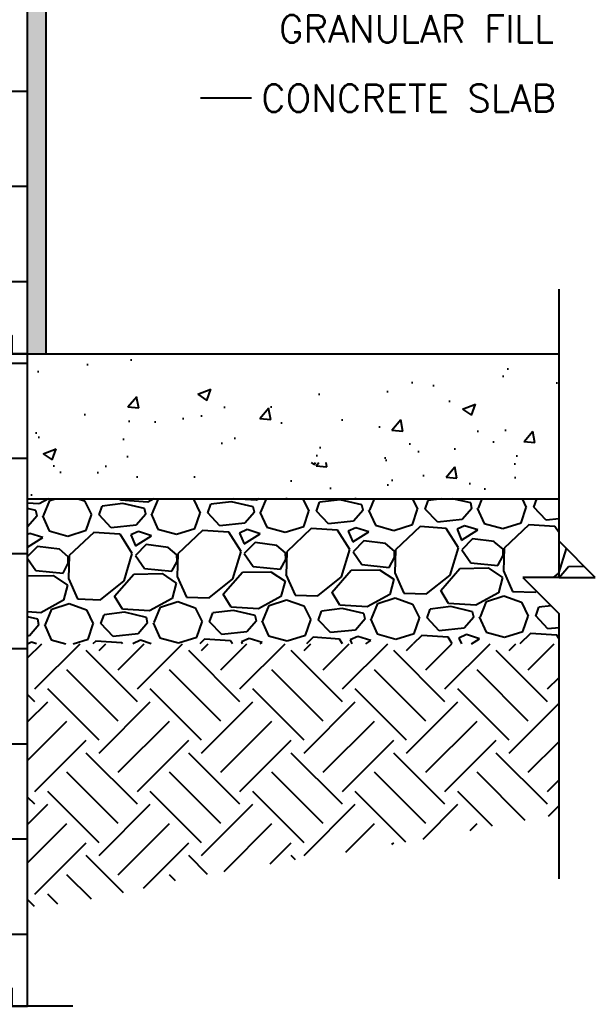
# Model space of a CAD drawing. Header units: inches. Extents: x 13.9 to 66.4, y 33.9 to 117.1.
# Drawn here: x 50.32 to 66.2, y 62.1 to 89.32 of the extents above; entities that cross this region are included whole.
import ezdxf
from ezdxf.enums import TextEntityAlignment as Align

# ---------------------------------------------------------------- set-up
doc = ezdxf.new("R2010")
doc.units = ezdxf.units.IN
doc.header["$MEASUREMENT"] = 0
for name, color, linetype in [('HATCH', 12, 'Continuous'), ('line25', 2, 'Continuous'), ('LINE50', 5, 'Continuous'), ('LINE9', 9, 'Continuous'), ('TEXT', 4, 'Continuous')]:
    doc.layers.add(name, color=color, linetype=linetype)
doc.styles.add('ROMANS', font='romans.shx', dxfattribs={"height": 1.125})
pattern_1 = [(50, (75.503, 42.222), (3.5863, -0.31376), [0.375, -4.125]), (355, (75.503, 42.222), (-0.69376, 3.76096), [0.3, -3.3]), (100.451, (75.8018, 42.196), (2.89255, 3.4472), [0.3187, -3.5057]), (46.184, (75.503, 43.222), (5.3362, -0.8276), [0.5625, -6.1875]), (96.636, (75.9476, 43.153), (4.6733, 4.8706), [0.47805, -5.25856]), (351.184, (75.503, 43.222), (4.6733, 4.8706), [0.45, -4.95]), (21, (76.003, 42.972), (2.98454, -2.0131), [0.375, -4.125]), (326, (76.003, 42.972), (1.21658, 3.62575), [0.3, -3.3]), (71.451, (76.2516, 42.8043), (4.2011, 1.61265), [0.3187, -3.5057]), (37.5, (75.5029, 42.222), (0.0608, 1.66447), [0, -3.26, 0, -3.35, 0, -3.3125]), (7.5, (75.5029, 42.222), (1.31535, 1.97206), [0, -1.91, 0, -3.185, 0, -1.2625]), (327.5, (74.3879, 42.222), (2.669112, -0.112774), [0, -1.25, 0, -3.9, 0, -5.175]), (317.5, (73.888, 42.222), (2.91593, 0.50052), [0, -1.625, 0, -2.59, 0, -3.675])]

msp = doc.modelspace()

# ---------------------------------------------------------------- hatches: boundary and pattern name
h = msp.add_hatch()
h.set_pattern_fill('AR-CONC', color=12, scale=0.02, style=0)
h.set_pattern_definition([(50, (-1189.098, -26.9608), (3.6436934, -0.318782), [0.381, -4.191]), (355, (-1189.098, -26.961), (-0.704857, 3.821133), [0.3048, -3.3528]), (100.451, (-1188.7943, -26.9874), (2.93885, 3.502334), [0.3238, -3.5618]), (46.1842, (-1189.098, -25.945), (5.421581, -0.840847), [0.5715, -6.2865]), (96.6356, (-1188.646, -26.015), (4.748085, 4.948511), [0.4857, -5.3427]), (351.184, (-1189.098, -25.945), (4.748092, 4.948502), [0.4572, -5.0292]), (21, (-1188.59, -26.1988), (3.0322976, -2.0453104), [0.381, -4.191]), (326, (-1188.59, -26.199), (1.236041, 3.683759), [0.3048, -3.3528]), (71.4514, (-1188.3373, -26.3693), (4.26833, 1.638457), [0.3238, -3.5618]), (37.5, (-1189.098, -26.9608), (0.061772, 1.6911008), [0, -3.31216, 0, -3.4036, 0, -3.3655]), (7.5, (-1189.098, -26.9608), (1.3363933, 2.0036115), [0, -1.94056, 0, -3.23596, 0, -1.2827]), (327.5, (-1190.2308, -26.9608), (2.7118119, -0.1145749), [0, -1.27, 0, -3.9624, 0, -5.2578]), (317.5, (-1190.7388, -26.9608), (2.9625836, 0.50853), [0, -1.651, 0, -2.63144, 0, -3.7338])])
h.paths.add_polyline_path([(51.877, 80.104), (51.877, 77.362), (51.877, 77.104), (65.204, 77.104), (65.204, 80.104)])
h.paths.add_polyline_path([(51.877, 80.104), (50.543, 80.104), (50.543, 77.104), (51.877, 77.104), (51.877, 77.362)])
h = msp.add_hatch()
h.set_pattern_fill('AR-CONC', color=12, scale=0.5, style=0)
h.set_pattern_definition(pattern_1)
h.paths.add_polyline_path([(51.877, 77.104), (51.877, 76.104), (65.204, 76.104), (65.204, 77.104)])
at = {"layer": 'HATCH'}
h = msp.add_hatch(dxfattribs=at)
h.set_pattern_fill('AR-SAND', color=256, scale=0.25, style=0)
h.set_pattern_definition([(37.5, (75.5029, 42.22206), (-0.0157483, 0.481706), [0, -0.38, 0, -0.425, 0, -0.40625]), (7.5, (75.5029, 42.22206), (0.442444, 0.7055365), [0, -0.205, 0, -0.3425, 0, -0.13125]), (327.5, (75.1954, 42.22206), (0.7785355, 0.0014148), [0, -0.125, 0, -0.45, 0, -0.5875]), (317.5, (75.1954, 42.22206), (0.7515317, 0.219419), [0, -0.0625, 0, -0.295, 0, -0.3375])])
h.paths.add_polyline_path([(51.043, 116.104), (50.543, 116.104), (50.543, 98.104), (50.543, 80.104), (51.043, 80.104)])
h = msp.add_hatch(dxfattribs=at)
h.set_pattern_fill('INSUL', color=256, scale=7, style=0)
h.set_pattern_definition([(180, (2974.08, -316.905), (0, 2.625), []), (180, (2974.08, -316.03), (0, 2.625), [0.875, -0.875]), (180, (2974.08, -315.155), (0, 2.625), [0.875, -0.875])])
h.paths.add_polyline_path([(50.543, 80.104), (50.106, 80.104), (50.106, 80.604), (48.606, 80.604), (48.606, 80.104), (47.918, 80.104), (47.918, 98.104), (48.606, 98.104), (48.606, 98.604), (50.106, 98.604), (50.106, 98.104), (50.543, 98.104)])
h = msp.add_hatch(dxfattribs=at)
h.set_pattern_fill('INSUL', color=256, scale=7, style=0)
h.set_pattern_definition([(180, (2974.08, -334.905), (0, 2.625), []), (180, (2974.08, -334.03), (0, 2.625), [0.875, -0.875]), (180, (2974.08, -333.155), (0, 2.625), [0.875, -0.875])])
h.paths.add_polyline_path([(50.543, 62.104), (50.106, 62.104), (50.106, 62.604), (48.606, 62.604), (48.606, 62.104), (47.918, 62.104), (47.918, 80.104), (48.606, 80.104), (48.606, 80.604), (50.106, 80.604), (50.106, 80.104), (50.543, 80.104)])
h = msp.add_hatch(dxfattribs=at)
h.set_pattern_fill('AR-CONC', color=256, scale=0.5, style=0)
h.set_pattern_definition(pattern_1)
h.paths.add_polyline_path([(51.877, 77.104), (50.543, 77.104), (50.543, 76.104), (51.877, 76.104)])

# ---------------------------------------------------------------- linework, layer by layer
for p, q in [((50.856, 75.961), (50.543, 75.981)), ((51.12, 76.104), (50.857, 75.961)), ((50.982, 75.633), (51.155, 76.056)), ((51.155, 76.056), (51.301, 76.104)), ((51.941, 76.104), (52.115, 76.043)), ((52.115, 76.043), (52.302, 75.656)), ((53.167, 75.971), (52.598, 75.901)), ((53.105, 76.06), (53.078, 76.104)), ((53.856, 76.013), (53.105, 76.06)), ((53.769, 75.832), (53.167, 75.971)), ((54.024, 76.104), (53.856, 76.013)), ((53.982, 75.685), (54.153, 76.104)), ((55.088, 76.104), (55.115, 76.095)), ((55.115, 76.095), (55.302, 75.708)), ((55.512, 75.712), (55.597, 75.953)), ((56.166, 76.023), (55.598, 75.953)), ((56.769, 75.884), (56.166, 76.023)), ((56.856, 76.066), (56.236, 76.104)), ((56.927, 76.104), (56.856, 76.065)), ((56.981, 75.738), (57.131, 76.104)), ((58.135, 76.104), (58.301, 75.761)), ((58.511, 75.764), (58.597, 76.006)), ((59.166, 76.076), (58.597, 76.006)), ((59.768, 75.936), (59.166, 76.076)), ((59.801, 75.787), (59.768, 75.936)), ((59.981, 75.79), (60.109, 76.104)), ((61.16, 76.104), (61.301, 75.813)), ((61.511, 75.817), (61.596, 76.058)), ((61.974, 76.104), (61.597, 76.058)), ((62.768, 75.989), (62.268, 76.104)), ((62.801, 75.839), (62.768, 75.988)), ((62.98, 75.842), (63.087, 76.104)), ((64.185, 76.104), (64.3, 75.865)), ((64.51, 75.869), (64.594, 76.104)), ((50.77, 75.779), (50.543, 75.832)), ((50.802, 75.63), (50.77, 75.779)), ((52.159, 75.233), (52.302, 75.656)), ((52.512, 75.66), (52.598, 75.901)), ((52.848, 75.306), (52.512, 75.66)), ((53.802, 75.682), (53.537, 75.377)), ((53.802, 75.682), (53.769, 75.831)), ((53.952, 75.685), (54.139, 75.268)), ((55.159, 75.286), (55.302, 75.708)), ((55.848, 75.358), (55.512, 75.712)), ((56.801, 75.734), (56.537, 75.43)), ((56.801, 75.734), (56.769, 75.884)), ((56.951, 75.737), (57.139, 75.32)), ((58.159, 75.338), (58.301, 75.761)), ((58.847, 75.411), (58.511, 75.765)), ((59.801, 75.787), (59.536, 75.482)), ((59.951, 75.789), (60.138, 75.373)), ((61.158, 75.391), (61.301, 75.813)), ((61.847, 75.463), (61.511, 75.817)), ((62.801, 75.839), (62.536, 75.535)), ((62.95, 75.842), (63.138, 75.425)), ((64.158, 75.443), (64.3, 75.865)), ((64.846, 75.515), (64.51, 75.87)), ((50.802, 75.63), (50.543, 75.332)), ((50.952, 75.632), (51.14, 75.216)), ((56.537, 75.43), (55.848, 75.358)), ((59.536, 75.482), (58.847, 75.41)), ((60.651, 75.231), (61.158, 75.39)), ((62.536, 75.535), (61.847, 75.462)), ((63.138, 75.425), (63.65, 75.284)), ((63.65, 75.284), (64.158, 75.443)), ((64.369, 75.386), (63.69, 74.744)), ((65.09, 75.339), (64.369, 75.386)), ((65.204, 75.552), (64.846, 75.515)), ((50.601, 75.146), (50.543, 75.12)), ((50.963, 75.032), (50.601, 75.146)), ((51.14, 75.215), (51.652, 75.074)), ((51.652, 75.074), (52.16, 75.233)), ((52.371, 75.177), (51.692, 74.535)), ((53.091, 75.129), (52.371, 75.177)), ((53.537, 75.377), (52.848, 75.305)), ((53.431, 74.596), (53.092, 75.13)), ((53.6, 75.198), (53.392, 75.105)), ((53.962, 75.085), (53.6, 75.198)), ((54.139, 75.268), (54.652, 75.127)), ((54.652, 75.127), (55.159, 75.286)), ((55.37, 75.229), (54.691, 74.587)), ((56.091, 75.182), (55.37, 75.229)), ((56.431, 74.648), (56.091, 75.182)), ((56.6, 75.251), (56.391, 75.157)), ((56.391, 75.157), (56.517, 74.859)), ((56.517, 74.859), (56.962, 75.137)), ((56.962, 75.137), (56.6, 75.251)), ((57.139, 75.32), (57.651, 75.179)), ((57.651, 75.179), (58.159, 75.338)), ((58.37, 75.282), (57.691, 74.64)), ((59.091, 75.234), (58.37, 75.282)), ((59.43, 74.7), (59.091, 75.234)), ((59.599, 75.303), (59.391, 75.21)), ((59.391, 75.21), (59.516, 74.912)), ((59.516, 74.912), (59.961, 75.19)), ((59.961, 75.19), (59.599, 75.303)), ((60.138, 75.372), (60.651, 75.231)), ((61.369, 75.334), (60.69, 74.692)), ((62.09, 75.287), (61.369, 75.334)), ((62.43, 74.753), (62.09, 75.287)), ((62.39, 75.262), (62.516, 74.964)), ((62.599, 75.356), (62.391, 75.262)), ((62.516, 74.964), (62.961, 75.242)), ((62.961, 75.242), (62.599, 75.356)), ((65.204, 75.159), (65.09, 75.339)), ((50.543, 74.771), (50.963, 75.032)), ((53.392, 75.105), (53.517, 74.807)), ((53.517, 74.807), (53.962, 75.085)), ((53.817, 74.842), (53.522, 74.537)), ((54.418, 74.763), (53.817, 74.842)), ((56.816, 74.895), (56.521, 74.589)), ((57.418, 74.815), (56.816, 74.895)), ((59.816, 74.947), (59.521, 74.642)), ((60.417, 74.867), (59.816, 74.947)), ((60.661, 74.661), (60.417, 74.867)), ((62.815, 74.999), (62.52, 74.694)), ((63.417, 74.92), (62.815, 74.999)), ((63.661, 74.714), (63.417, 74.919)), ((50.817, 74.79), (50.543, 74.507)), ((51.419, 74.71), (50.817, 74.79)), ((51.662, 74.504), (51.419, 74.71)), ((53.204, 73.841), (53.431, 74.595)), ((54.662, 74.557), (54.418, 74.762)), ((54.691, 74.587), (54.672, 73.957)), ((56.203, 73.894), (56.43, 74.648)), ((56.521, 74.589), (56.768, 74.234)), ((57.662, 74.609), (57.418, 74.815)), ((57.664, 74.429), (57.661, 74.609)), ((57.691, 74.64), (57.672, 74.009)), ((59.203, 73.946), (59.43, 74.7)), ((59.521, 74.642), (59.767, 74.286)), ((60.664, 74.482), (60.661, 74.662)), ((60.69, 74.692), (60.671, 74.062)), ((62.203, 73.998), (62.429, 74.752)), ((62.52, 74.694), (62.767, 74.338)), ((63.663, 74.534), (63.66, 74.714)), ((63.69, 74.745), (63.671, 74.114)), ((65.202, 74.051), (65.406, 74.729)), ((50.543, 74.454), (50.769, 74.129)), ((51.52, 74.052), (51.665, 74.325)), ((51.665, 74.325), (51.662, 74.505)), ((51.692, 74.535), (51.673, 73.905)), ((53.522, 74.537), (53.768, 74.181)), ((54.52, 74.104), (54.665, 74.377)), ((54.665, 74.377), (54.662, 74.557)), ((57.519, 74.157), (57.664, 74.429)), ((60.519, 74.209), (60.664, 74.482)), ((62.767, 74.338), (63.518, 74.261)), ((63.518, 74.261), (63.664, 74.534)), ((50.769, 74.129), (51.52, 74.052)), ((52.941, 73.417), (53.471, 74.026)), ((53.471, 74.026), (54.251, 74.04)), ((53.768, 74.181), (54.52, 74.104)), ((54.251, 74.04), (54.645, 73.777)), ((55.941, 73.469), (56.47, 74.078)), ((56.47, 74.078), (57.25, 74.092)), ((56.768, 74.234), (57.519, 74.157)), ((57.25, 74.092), (57.645, 73.829)), ((58.94, 73.521), (59.47, 74.131)), ((59.47, 74.131), (60.25, 74.144)), ((59.767, 74.286), (60.519, 74.209)), ((60.25, 74.145), (60.644, 73.882)), ((60.671, 74.062), (60.921, 73.496)), ((61.94, 73.574), (62.469, 74.183)), ((62.469, 74.183), (63.249, 74.197)), ((63.249, 74.197), (63.644, 73.934)), ((63.67, 74.115), (63.92, 73.549)), ((65.053, 73.931), (65.202, 74.051)), ((65.204, 73.931), (65.469, 74.236)), ((65.469, 74.235), (65.892, 74.243)), ((50.543, 73.975), (51.251, 73.987)), ((51.251, 73.988), (51.646, 73.724)), ((51.672, 73.905), (51.922, 73.339)), ((52.553, 73.32), (53.204, 73.841)), ((54.645, 73.776), (54.533, 73.354)), ((54.672, 73.957), (54.922, 73.392)), ((55.552, 73.372), (56.203, 73.894)), ((57.645, 73.829), (57.532, 73.407)), ((57.671, 74.01), (57.921, 73.444)), ((58.552, 73.425), (59.203, 73.946)), ((60.644, 73.881), (60.532, 73.459)), ((61.552, 73.477), (62.203, 73.998)), ((63.644, 73.934), (63.531, 73.512)), ((51.646, 73.724), (51.533, 73.302)), ((59.157, 73.165), (58.941, 73.521)), ((60.921, 73.496), (61.551, 73.477)), ((62.157, 73.217), (61.94, 73.574)), ((63.531, 73.511), (62.907, 73.171)), ((63.921, 73.548), (64.551, 73.529)), ((64.551, 73.529), (64.581, 73.554)), ((51.533, 73.302), (50.909, 72.961)), ((51.207, 73.056), (51.685, 73.215)), ((51.685, 73.215), (52.168, 73.043)), ((51.922, 73.339), (52.553, 73.32)), ((53.158, 73.06), (52.942, 73.417)), ((54.533, 73.354), (53.909, 73.013)), ((54.207, 73.109), (54.684, 73.267)), ((54.684, 73.267), (55.167, 73.095)), ((54.922, 73.391), (55.552, 73.372)), ((56.157, 73.113), (55.941, 73.469)), ((57.532, 73.407), (56.908, 73.066)), ((57.206, 73.161), (57.684, 73.319)), ((57.684, 73.319), (58.167, 73.148)), ((57.922, 73.444), (58.552, 73.425)), ((60.532, 73.459), (59.908, 73.118)), ((60.033, 72.79), (60.206, 73.213)), ((60.206, 73.213), (60.683, 73.372)), ((60.683, 73.372), (61.166, 73.2)), ((62.907, 73.171), (62.156, 73.218)), ((63.033, 72.843), (63.205, 73.266)), ((63.206, 73.266), (63.683, 73.424)), ((63.683, 73.424), (64.166, 73.253)), ((64.166, 73.253), (64.353, 72.866)), ((50.909, 72.961), (50.543, 72.984)), ((51.035, 72.633), (51.207, 73.056)), ((52.168, 73.043), (52.355, 72.656)), ((53.219, 72.971), (52.65, 72.901)), ((53.908, 73.014), (53.157, 73.061)), ((53.822, 72.832), (53.219, 72.972)), ((54.034, 72.686), (54.207, 73.109)), ((55.167, 73.095), (55.354, 72.709)), ((55.564, 72.712), (55.65, 72.954)), ((56.219, 73.024), (55.65, 72.954)), ((56.908, 73.066), (56.157, 73.113)), ((56.821, 72.884), (56.219, 73.024)), ((57.034, 72.738), (57.206, 73.161)), ((58.167, 73.148), (58.354, 72.761)), ((58.564, 72.765), (58.649, 73.006)), ((59.218, 73.076), (58.649, 73.006)), ((59.907, 73.119), (59.157, 73.165)), ((59.821, 72.937), (59.218, 73.076)), ((59.853, 72.787), (59.821, 72.937)), ((61.166, 73.2), (61.353, 72.813)), ((61.563, 72.817), (61.649, 73.059)), ((62.218, 73.128), (61.649, 73.058)), ((62.82, 72.989), (62.218, 73.129)), ((62.853, 72.839), (62.82, 72.989)), ((64.563, 72.869), (64.648, 73.111)), ((64.983, 73.152), (64.649, 73.111)), ((50.822, 72.78), (50.543, 72.844)), ((50.855, 72.63), (50.822, 72.78)), ((52.564, 72.66), (52.65, 72.902)), ((52.901, 72.306), (52.564, 72.66)), ((53.854, 72.683), (53.59, 72.378)), ((53.854, 72.682), (53.822, 72.832)), ((54.004, 72.685), (54.191, 72.268)), ((55.211, 72.286), (55.354, 72.709)), ((55.9, 72.359), (55.564, 72.713)), ((56.854, 72.735), (56.589, 72.43)), ((56.854, 72.735), (56.821, 72.884)), ((57.004, 72.738), (57.191, 72.321)), ((58.211, 72.339), (58.354, 72.761)), ((58.9, 72.411), (58.563, 72.765)), ((59.853, 72.787), (59.589, 72.483)), ((60.003, 72.79), (60.19, 72.373)), ((61.21, 72.391), (61.353, 72.814)), ((61.899, 72.463), (61.563, 72.818)), ((62.853, 72.84), (62.588, 72.535)), ((63.003, 72.842), (63.19, 72.425)), ((64.21, 72.443), (64.353, 72.866)), ((64.899, 72.516), (64.563, 72.87)), ((50.855, 72.63), (50.59, 72.326)), ((51.005, 72.633), (51.192, 72.216)), ((52.212, 72.234), (52.354, 72.656)), ((56.589, 72.43), (55.9, 72.358)), ((59.589, 72.483), (58.9, 72.411)), ((60.703, 72.232), (61.211, 72.391)), ((62.588, 72.535), (61.899, 72.463)), ((63.19, 72.425), (63.703, 72.284)), ((63.703, 72.284), (64.21, 72.443)), ((64.421, 72.387), (64.122, 72.104)), ((65.142, 72.339), (64.421, 72.387)), ((65.204, 72.547), (64.899, 72.515)), ((50.59, 72.326), (50.543, 72.321)), ((50.653, 72.147), (50.559, 72.104)), ((50.787, 72.104), (50.653, 72.147)), ((51.192, 72.216), (51.597, 72.104)), ((51.799, 72.104), (52.212, 72.234)), ((52.423, 72.177), (52.346, 72.104)), ((53.144, 72.13), (52.423, 72.177)), ((53.589, 72.378), (52.901, 72.306)), ((53.16, 72.104), (53.144, 72.13)), ((53.653, 72.199), (53.444, 72.105)), ((53.954, 72.104), (53.653, 72.199)), ((54.191, 72.268), (54.704, 72.127)), ((54.704, 72.127), (55.211, 72.286)), ((55.422, 72.23), (55.29, 72.104)), ((56.143, 72.182), (55.422, 72.23)), ((56.193, 72.104), (56.144, 72.182)), ((56.652, 72.251), (56.444, 72.158)), ((56.444, 72.158), (56.466, 72.104)), ((57.014, 72.138), (56.652, 72.251)), ((56.961, 72.104), (57.014, 72.138)), ((57.191, 72.321), (57.704, 72.18)), ((57.704, 72.18), (58.211, 72.338)), ((58.422, 72.282), (58.234, 72.104)), ((59.143, 72.235), (58.422, 72.282)), ((59.226, 72.104), (59.143, 72.235)), ((59.652, 72.304), (59.443, 72.21)), ((59.443, 72.21), (59.488, 72.104)), ((60.014, 72.19), (59.652, 72.304)), ((59.877, 72.104), (60.014, 72.19)), ((60.191, 72.373), (60.703, 72.232)), ((61.421, 72.335), (61.178, 72.104)), ((62.142, 72.287), (61.422, 72.334)), ((62.259, 72.104), (62.143, 72.287)), ((62.651, 72.356), (62.443, 72.262)), ((62.443, 72.262), (62.509, 72.104)), ((63.013, 72.242), (62.651, 72.356)), ((62.792, 72.104), (63.013, 72.242)), ((65.204, 72.242), (65.142, 72.34)), ((50.543, 71.717), (50.931, 72.104)), ((50.745, 70.857), (51.992, 72.104)), ((53.573, 70.503), (52.159, 71.918)), ((52.512, 71.918), (52.699, 72.104)), ((53.043, 71.387), (53.76, 72.104)), ((53.444, 72.105), (53.445, 72.104)), ((53.573, 70.857), (54.82, 72.104)), ((56.401, 70.503), (54.987, 71.918)), ((55.341, 71.918), (55.527, 72.104)), ((55.871, 71.387), (56.588, 72.104)), ((56.401, 70.857), (57.649, 72.104)), ((59.23, 70.503), (57.816, 71.918)), ((58.169, 71.918), (58.356, 72.104)), ((58.699, 71.387), (59.417, 72.104)), ((59.23, 70.857), (60.477, 72.104)), ((62.058, 70.503), (60.644, 71.918)), ((60.998, 71.918), (61.184, 72.104)), ((61.528, 71.387), (62.245, 72.104)), ((62.058, 70.857), (63.306, 72.104)), ((64.887, 70.503), (63.472, 71.918)), ((63.826, 71.918), (64.013, 72.104)), ((64.356, 71.387), (65.073, 72.104)), ((53.043, 69.973), (51.628, 71.387)), ((55.871, 69.973), (54.457, 71.387)), ((58.699, 69.973), (57.285, 71.387)), ((61.528, 69.973), (60.114, 71.387)), ((64.356, 69.973), (62.942, 71.387)), ((64.887, 70.857), (65.204, 71.175)), ((52.512, 69.443), (51.098, 70.857)), ((55.341, 69.443), (53.927, 70.857)), ((58.169, 69.443), (56.755, 70.857)), ((60.998, 69.443), (59.583, 70.857)), ((63.826, 69.443), (62.412, 70.857)), ((50.745, 70.503), (50.543, 70.705)), ((50.543, 69.949), (51.098, 70.503)), ((52.512, 69.089), (53.927, 70.503)), ((55.341, 69.089), (56.755, 70.503)), ((58.169, 69.089), (59.583, 70.503)), ((60.998, 69.089), (62.412, 70.503)), ((63.826, 69.089), (65.204, 70.467)), ((50.543, 68.888), (51.628, 69.973)), ((53.043, 68.559), (54.457, 69.973)), ((55.871, 68.559), (57.285, 69.973)), ((58.699, 68.559), (60.114, 69.973)), ((61.528, 68.559), (62.942, 69.973)), ((50.745, 68.029), (52.159, 69.443)), ((53.573, 68.029), (54.987, 69.443)), ((56.401, 68.029), (57.816, 69.443)), ((59.23, 68.029), (60.644, 69.443)), ((62.058, 68.029), (63.472, 69.443)), ((64.356, 68.559), (65.204, 69.407)), ((53.573, 67.675), (52.159, 69.089)), ((56.401, 67.675), (54.987, 69.089)), ((59.23, 67.675), (57.816, 69.089)), ((62.058, 67.675), (60.644, 69.089)), ((64.887, 67.675), (63.472, 69.089)), ((53.043, 67.145), (51.628, 68.559)), ((55.871, 67.145), (54.457, 68.559)), ((58.699, 67.145), (57.285, 68.559)), ((61.528, 67.145), (60.114, 68.559)), ((64.27, 67.231), (62.942, 68.559)), ((64.887, 68.029), (65.204, 68.346)), ((50.745, 67.675), (50.543, 67.876)), ((52.512, 66.614), (51.098, 68.029)), ((55.341, 66.614), (53.927, 68.029)), ((58.169, 66.614), (56.755, 68.029)), ((60.98, 66.632), (59.583, 68.029)), ((63.372, 67.068), (62.412, 68.029)), ((50.543, 67.12), (51.098, 67.675)), ((52.512, 66.261), (53.927, 67.675)), ((55.341, 66.261), (56.755, 67.675)), ((58.169, 66.261), (59.583, 67.675)), ((61.453, 66.717), (62.412, 67.675)), ((64.911, 67.346), (65.204, 67.639)), ((50.543, 66.06), (51.628, 67.145)), ((53.043, 65.731), (54.457, 67.145)), ((55.962, 65.821), (57.285, 67.145)), ((59.326, 66.357), (60.114, 67.145)), ((62.752, 66.955), (62.942, 67.145)), ((50.745, 65.2), (52.159, 66.614)), ((53.736, 65.364), (54.987, 66.614)), ((57.234, 66.033), (57.816, 66.614)), ((60.593, 66.564), (60.644, 66.614)), ((53.184, 65.236), (52.159, 66.261)), ((55.509, 65.739), (54.987, 66.261)), ((57.934, 66.142), (57.816, 66.261)), ((52.302, 65.056), (51.628, 65.731)), ((54.623, 65.564), (54.457, 65.731)), ((50.731, 64.86), (50.543, 65.048)), ((51.377, 64.921), (51.098, 65.2))]:
    msp.add_line(p, q, dxfattribs=at)
at = {"layer": 'line25'}
msp.add_line((50.543, 76.104), (65.204, 76.104), dxfattribs=at)
at = {"layer": 'LINE50'}
for p, q in [((50.543, 80.104), (50.543, 98.104)), ((50.543, 62.104), (50.543, 80.104)), ((50.543, 80.104), (65.204, 80.104)), ((50.543, 76.104), (65.204, 76.104)), ((50.543, 76.104), (65.204, 76.104))]:
    msp.add_line(p, q, dxfattribs=at)
for points in [[(50.543, 80.104), (50.106, 80.104), (50.106, 80.604), (48.606, 80.604), (48.606, 80.104), (47.918, 80.104)], [(47.918, 80.104), (48.606, 80.104), (48.606, 80.604), (50.106, 80.604), (50.106, 80.104), (50.543, 80.104)], [(47.918, 62.104), (48.606, 62.104), (48.606, 62.604), (50.106, 62.604), (50.106, 62.104), (50.543, 62.104)]]:
    msp.add_lwpolyline(points, dxfattribs=at)
at = {"layer": 'LINE9'}
for p, q in [((51.043, 116.104), (51.043, 80.104)), ((65.204, 73.931), (65.204, 81.888)), ((66.204, 73.931), (65.204, 74.931)), ((65.204, 73.931), (64.204, 73.931)), ((64.204, 73.931), (65.204, 72.931)), ((65.204, 73.931), (66.204, 73.931)), ((65.204, 65.618), (65.204, 72.931)), ((51.787, 62.104), (44.825, 62.104))]:
    msp.add_line(p, q, dxfattribs=at)
at = {"layer": 'TEXT'}
msp.add_line((56.719, 87.155), (55.309, 87.155), dxfattribs=at)
for points in [[(54.236, 73.71, 0, 0.36, 0), (54.236, 74.79, 0, 0, 0), (54.236, 89.12, 0, 0, 0), (57.18, 89.12, 0, 0, 0)], [(55.309, 79.864, 0, 0.36, 0), (55.309, 80.944, 0, 0, 0), (55.309, 87.155, 0, 0, 0)]]:
    msp.add_lwpolyline(points, format="xyseb", dxfattribs=at)

# ---------------------------------------------------------------- texts
at = {"layer": 'TEXT', "style": 'ROMANS'}
for s, p in [(' GRANULAR FILL', (56.964, 89.064)), (' CONCRETE SLAB', (56.472, 87.155))]:
    msp.add_text(s, height=0.75, dxfattribs=at).set_placement(p, align=Align.MIDDLE_LEFT)

doc.saveas('drawing.dxf')
